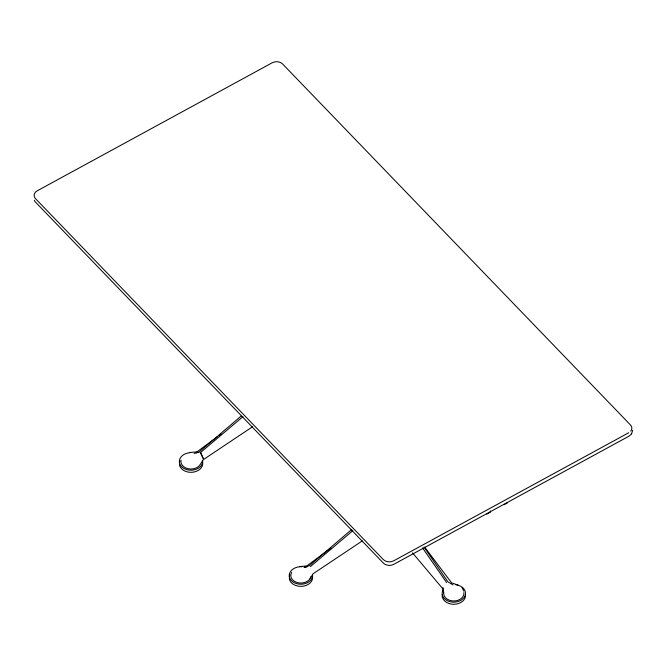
<?xml version="1.0" encoding="UTF-8"?>
<svg xmlns="http://www.w3.org/2000/svg" width="666" height="666" viewBox="0 0 666 666"><rect width="100%" height="100%" fill="white"/><g stroke="black" fill="none" stroke-linecap="round" stroke-linejoin="round"><path stroke-width="1" d="M631.551 433.949L632.683 430.286M310.123 578.546L313.078 573.759L362.387 540.842M199.109 452.023L241.042 416.142M351.698 529.487L309.457 565.625L304.021 567.415L306.918 566.916M200.491 452.564L203.163 458.325L200.491 452.564L242.965 416.65M310.389 566.591L352.838 530.669M330.977 548.026L306.851 565.917L299.883 566.541M217.765 436.471L196.961 451.881L189.993 452.505M219.43 435.239L221.095 434.007M252.497 426.806L203.18 459.731L200.225 464.51A10.098 7.576 -0.7 0 1 188.103 468.714A10.098 7.576 -0.7 0 1 181.044 460.281M628.746 432.742L393.748 560.789A7.451 5.594 -0.7 0 1 383.341 559.573L35.506 198.643A7.451 5.594 -0.7 0 1 37.213 190.826L272.211 62.779A7.451 5.594 -0.7 0 1 282.617 63.994L630.444 424.925A7.451 5.594 -0.7 0 1 630.735 431.135M486.854 514.11L490.309 512.229L490.293 510.93M504.12 504.703L507.575 502.822M194.131 453.38L197.019 452.888M457.967 585.056L451.615 582.875L424.791 547.31M198.951 452.555L196.961 451.881L198.501 452.597M453.038 584.873L447.91 581.851L424.084 547.077M412.529 552.88L442.998 588.985L443.781 594.205A10.098 7.576 -0.7 0 0 454.845 600.932A10.098 7.576 -0.7 0 0 463.886 592.59M422.56 547.91L446.611 582.559M462.021 587.52L463.869 591.183M442.982 587.578L443.764 592.798M312.57 576.648A11.697 8.775 -0.7 0 1 302.106 586.313A11.697 8.775 -0.7 0 1 289.294 578.529M289.31 576.706A11.697 8.775 -0.7 0 1 289.835 574.875M312.545 574.542A11.697 8.775 -0.7 0 1 301.407 584.24A11.697 8.775 -0.7 0 1 289.219 575.407A11.697 8.775 -0.7 0 1 301.765 566.724M310.88 576.648A10.098 7.576 -0.7 0 1 297.993 582.75A10.098 7.576 -0.7 0 1 291.7 572.41M455.719 584.723A11.697 8.775 -0.7 0 1 465.168 595.496A11.697 8.775 -0.7 0 1 449.975 601.698A11.697 8.775 -0.7 0 1 443.173 589.843M465.501 594.572A11.697 8.775 -0.7 0 1 453.812 604.278A11.697 8.775 -0.7 0 1 442.232 594.621M202.655 460.506A11.697 8.775 -0.7 0 1 192.183 470.171A11.697 8.775 -0.7 0 1 179.379 462.387A11.697 8.775 -0.7 0 1 189.852 452.722M202.68 462.62A11.697 8.775 -0.7 0 1 192.208 472.277A11.697 8.775 -0.7 0 1 179.404 464.493M179.412 462.67A11.697 8.775 -0.7 0 1 179.945 460.847M631.576 433.341A7.451 5.594 -0.7 0 1 630.777 434.682L628.787 436.288L393.789 564.335A7.451 5.594 -0.7 0 1 383.383 563.111L35.556 202.181A7.451 5.594 -0.7 0 1 34.349 200.208"/></g></svg>
